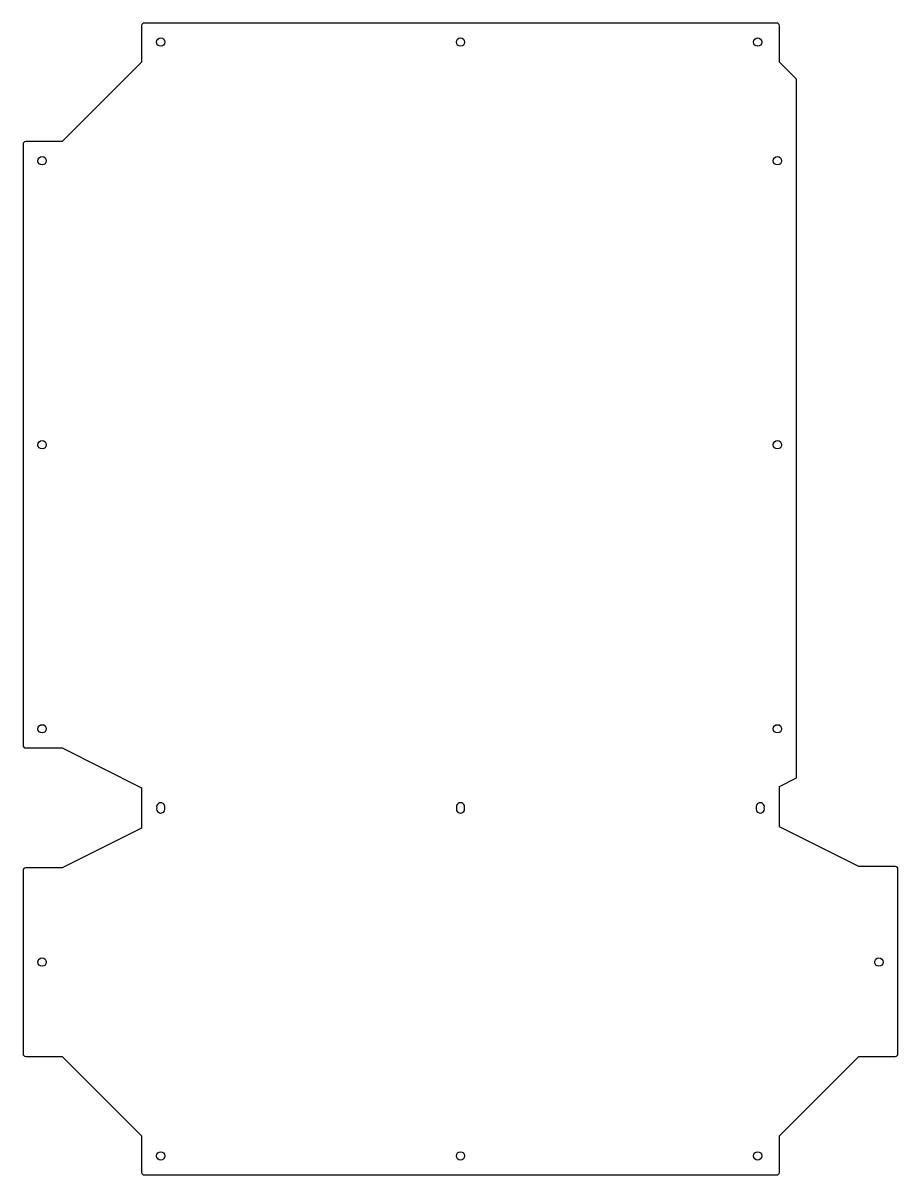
# Model space of a CAD drawing. Header units: millimetres. Extents: x 0 to 664, y -874 to 0.
import ezdxf

# ---------------------------------------------------------------- set-up
doc = ezdxf.new("R2010")
doc.units = ezdxf.units.MM
doc.layers.get('0').update_dxf_attribs({"linetype": 'CONTINUOUS'})

msp = doc.modelspace()

# ---------------------------------------------------------------- linework, layer by layer
for points in [[(0.5, -548.5, 0.414214), (2.5, -550.5), (30.12, -550.5), (90.5, -580.69), (90.5, -611.31), (30.12, -641.5), (2.5, -641.5, 0.414214), (0.5, -643.5), (0.5, -782.5, 0.414214), (2.5, -784.5), (30.21, -784.5), (90.5, -844.79), (90.5, -872.5, 0.414214), (92.5, -874.5), (572.5, -874.5, 0.414214), (574.5, -872.5), (574.5, -844.79), (634.79, -784.5), (662.5, -784.5, 0.414214), (664.5, -782.5), (664.5, -642.5, 0.414214), (662.5, -640.5), (634.88, -640.5), (574.5, -610.31), (574.5, -579.69), (587.5, -573.19), (587.5, -43.21), (574.5, -30.21), (574.5, -2.5, 0.414214), (572.5, -0.5), (92.5, -0.5, 0.414214), (90.5, -2.5), (90.5, -30.21), (30.21, -90.5), (2.5, -90.5, 0.414214), (0.5, -92.5)], [(101.94, -596, 1.274755), (108.06, -596, 1.274755)], [(335.56, -596, 1.274755), (329.44, -596, 1.274755)], [(563.06, -596, 1.274755), (556.94, -596, 1.274755)]]:
    msp.add_lwpolyline(points, format="xyb", close=True)
for centre in [(105, -15), (332.5, -15), (558, -15), (15, -105), (573, -105), (15, -320.5), (573, -320.5), (15, -536), (573, -536), (15, -713), (650, -713), (105, -860), (332.5, -860), (558, -860)]:
    msp.add_circle(centre, 3.15)

doc.saveas('drawing.dxf')
